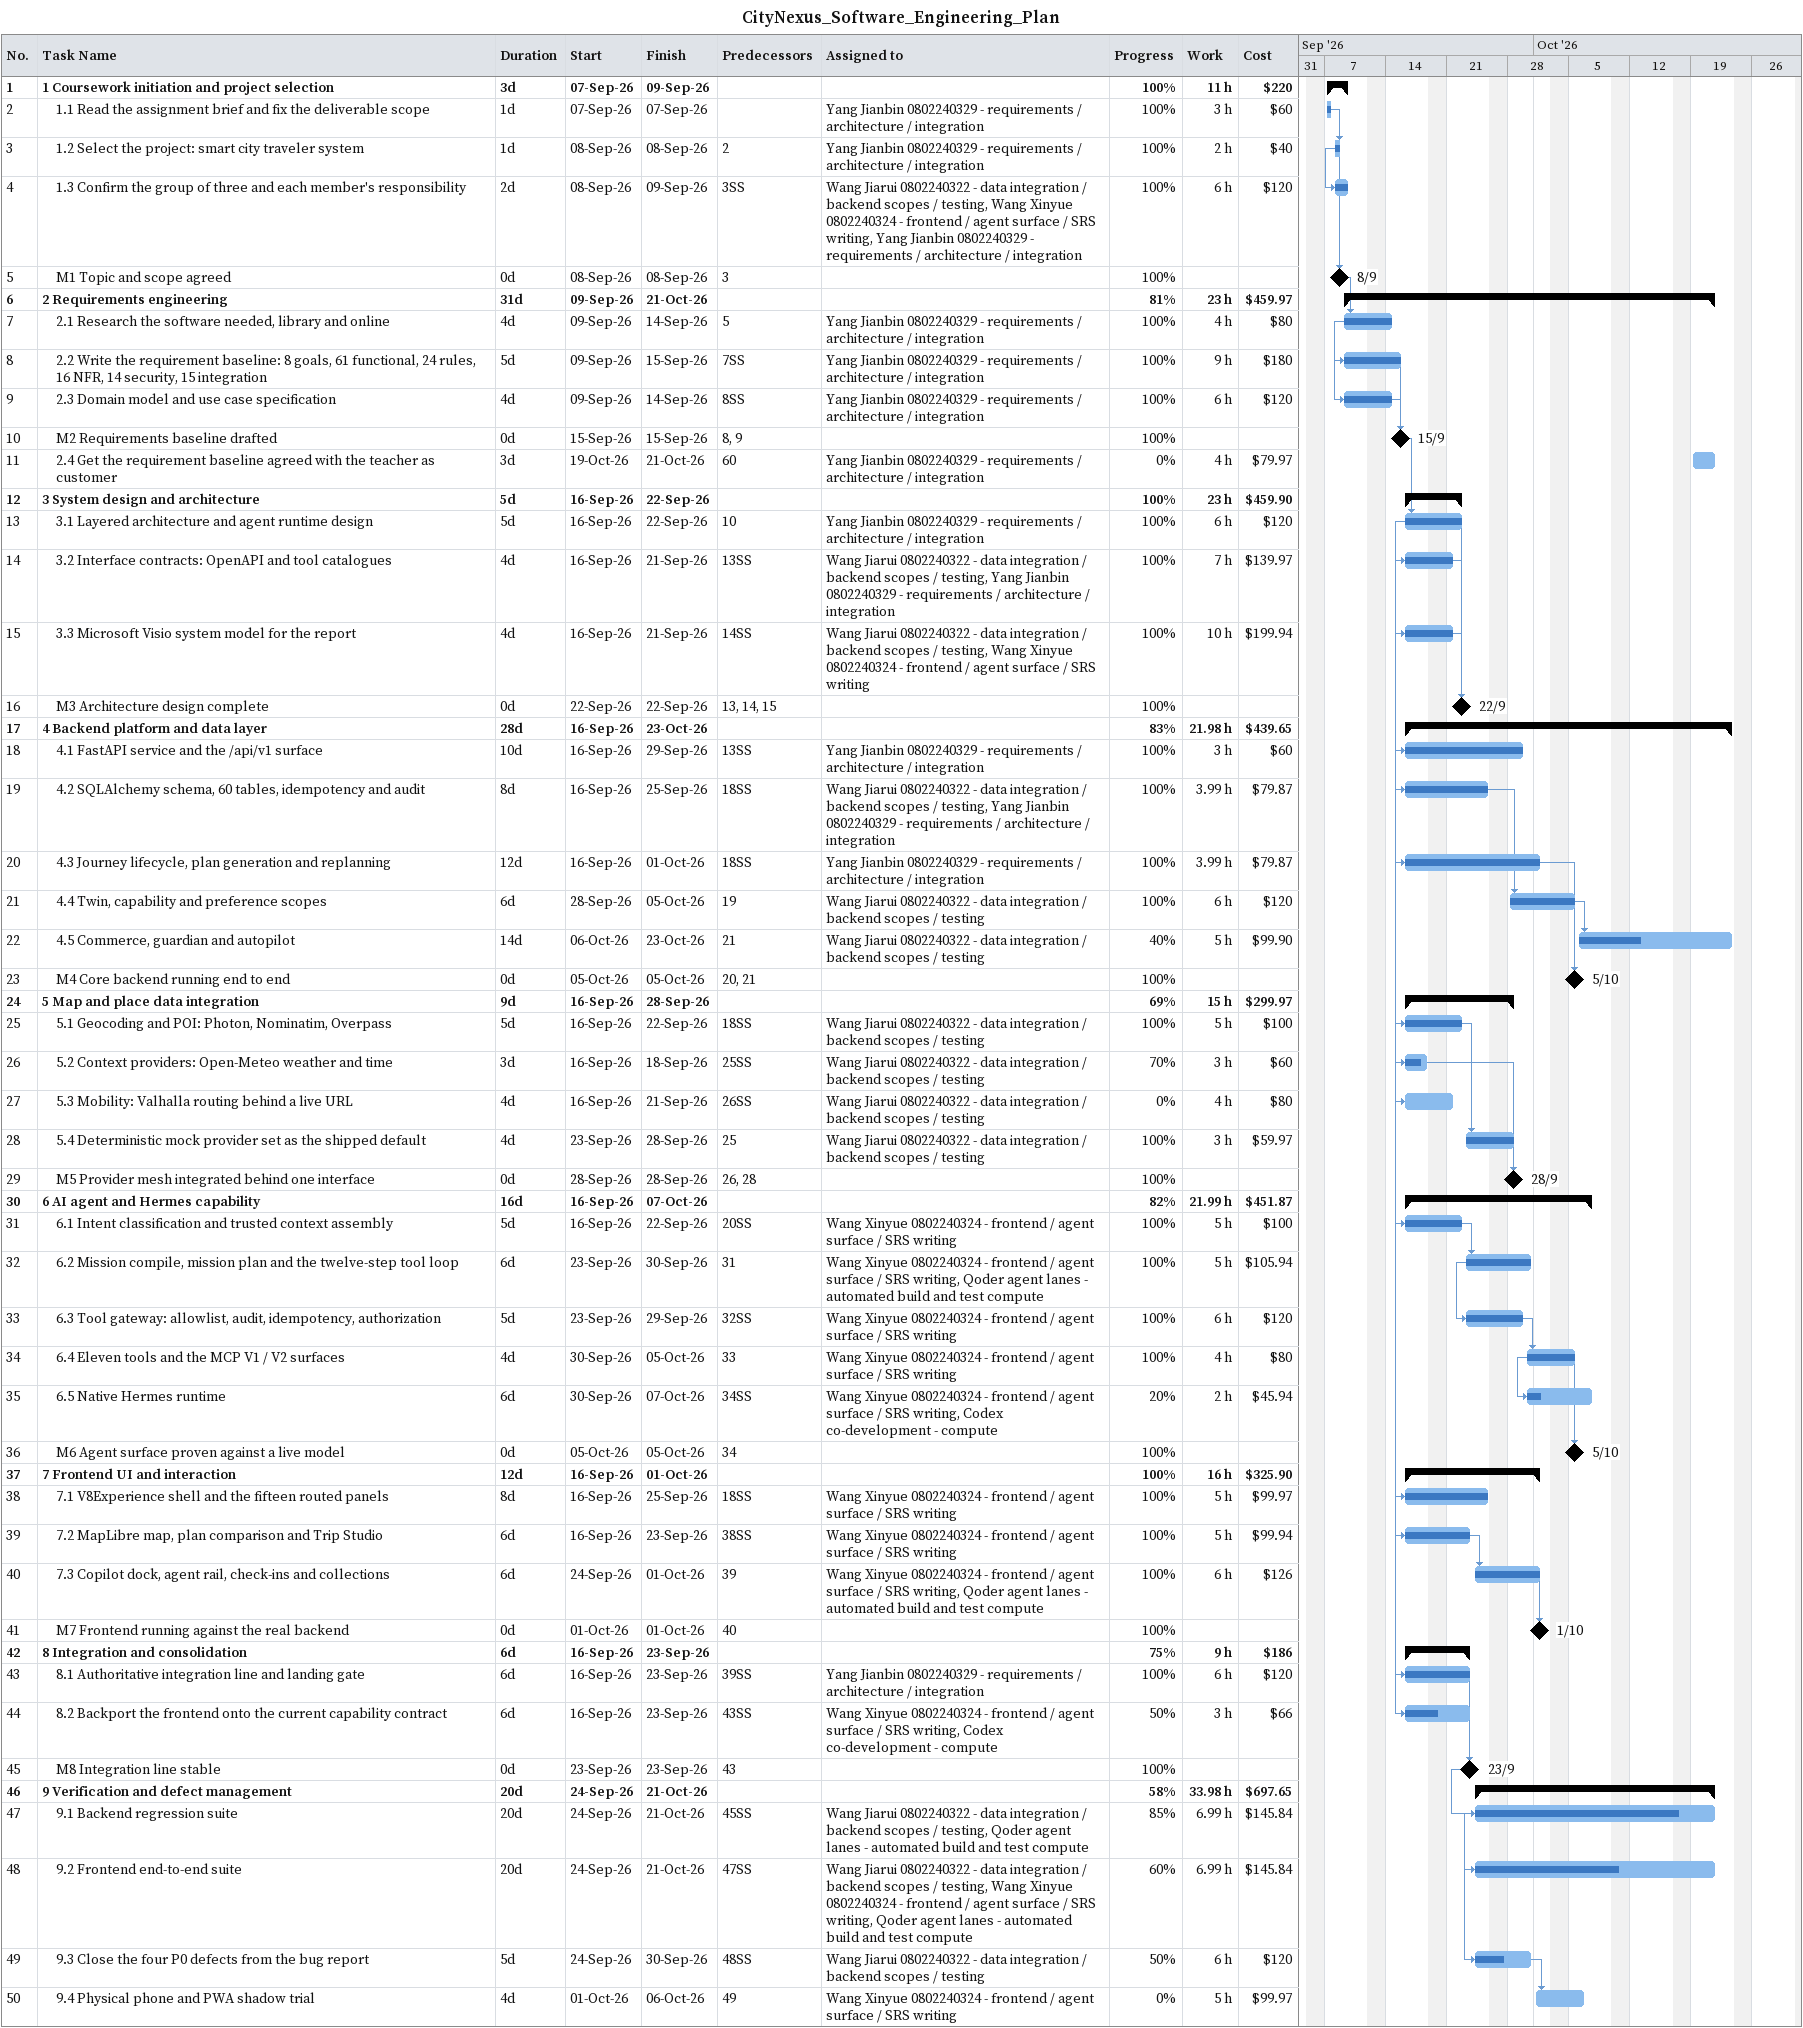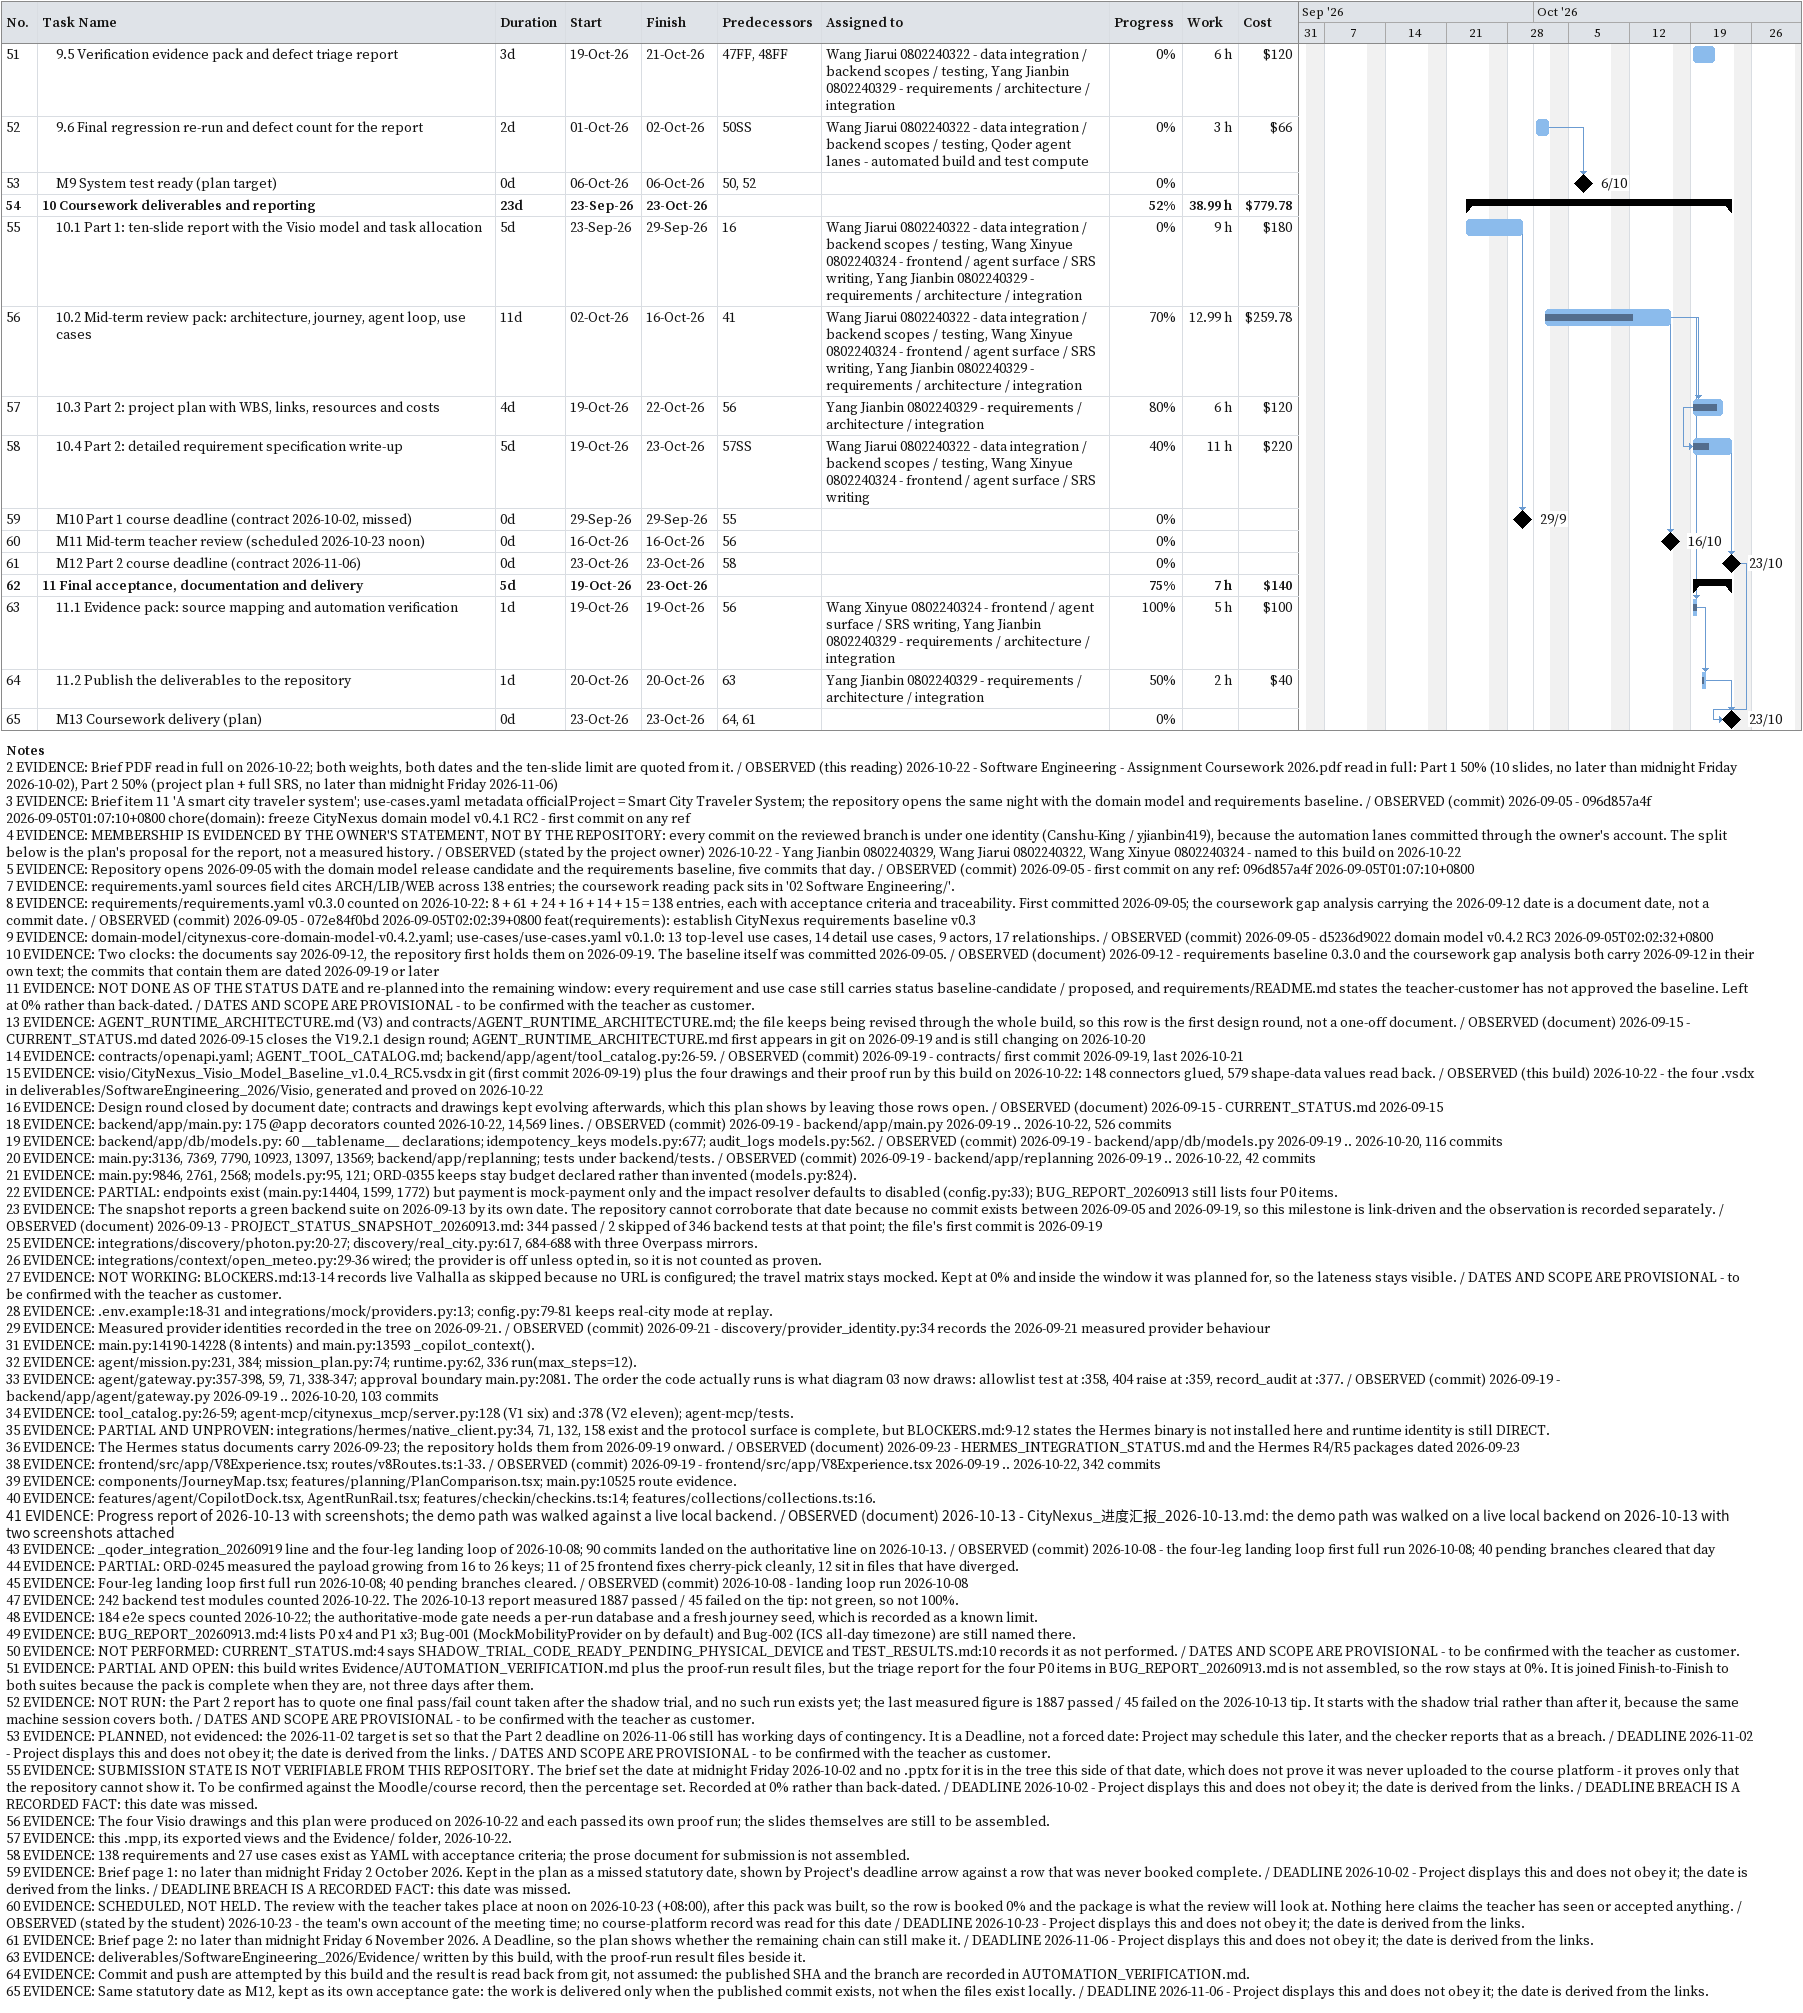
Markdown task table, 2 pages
CityNexus_Software_Engineering_Plan

| ID | Level | Task | Duration | Start | Finish | Predecessors | Resources | % complete | Work (h) | Cost ($) |
|---|---|---|---|---|---|---|---|---|---|---|
| 1 | 1 | **1 Coursework initiation and project selection** | 3d | 2026-09-07 | 2026-09-09 |  |  | 100 | 11 | 220 |
| 2 | 2 | 1.1 Read the assignment brief and fix the deliverable scope | 1d | 2026-09-07 | 2026-09-07 |  | Yang Jianbin 0802240329 - requirements / architecture / integration | 100 | 3 | 60 |
| 3 | 2 | 1.2 Select the project: smart city traveler system | 1d | 2026-09-08 | 2026-09-08 | 2 | Yang Jianbin 0802240329 - requirements / architecture / integration | 100 | 2 | 40 |
| 4 | 2 | 1.3 Confirm the group of three and each member's responsibility | 2d | 2026-09-08 | 2026-09-09 | 3SS | Wang Jiarui 0802240322 - data integration / backend scopes / testing, Wang Xinyue 0802240324 - frontend / agent surface / SRS writing, Yang Jianbin 0802240329 - requirements / architecture / integration | 100 | 6 | 120 |
| 5 | 2 | M1 Topic and scope agreed | 0d | 2026-09-08 | 2026-09-08 | 3 |  | 100 |  |  |
| 6 | 1 | **2 Requirements engineering** | 31d | 2026-09-09 | 2026-10-21 |  |  | 81 | 23 | 459.97 |
| 7 | 2 | 2.1 Research the software needed, library and online | 4d | 2026-09-09 | 2026-09-14 | 5 | Yang Jianbin 0802240329 - requirements / architecture / integration | 100 | 4 | 80 |
| 8 | 2 | 2.2 Write the requirement baseline: 8 goals, 61 functional, 24 rules, 16 NFR, 14 security, 15 integration | 5d | 2026-09-09 | 2026-09-15 | 7SS | Yang Jianbin 0802240329 - requirements / architecture / integration | 100 | 9 | 180 |
| 9 | 2 | 2.3 Domain model and use case specification | 4d | 2026-09-09 | 2026-09-14 | 8SS | Yang Jianbin 0802240329 - requirements / architecture / integration | 100 | 6 | 120 |
| 10 | 2 | M2 Requirements baseline drafted | 0d | 2026-09-15 | 2026-09-15 | 8, 9 |  | 100 |  |  |
| 11 | 2 | 2.4 Get the requirement baseline agreed with the teacher as customer | 3d | 2026-10-19 | 2026-10-21 | 60 | Yang Jianbin 0802240329 - requirements / architecture / integration | 0 | 4 | 79.97 |
| 12 | 1 | **3 System design and architecture** | 5d | 2026-09-16 | 2026-09-22 |  |  | 100 | 23 | 459.90 |
| 13 | 2 | 3.1 Layered architecture and agent runtime design | 5d | 2026-09-16 | 2026-09-22 | 10 | Yang Jianbin 0802240329 - requirements / architecture / integration | 100 | 6 | 120 |
| 14 | 2 | 3.2 Interface contracts: OpenAPI and tool catalogues | 4d | 2026-09-16 | 2026-09-21 | 13SS | Wang Jiarui 0802240322 - data integration / backend scopes / testing, Yang Jianbin 0802240329 - requirements / architecture / integration | 100 | 7 | 139.97 |
| 15 | 2 | 3.3 Microsoft Visio system model for the report | 4d | 2026-09-16 | 2026-09-21 | 14SS | Wang Jiarui 0802240322 - data integration / backend scopes / testing, Wang Xinyue 0802240324 - frontend / agent surface / SRS writing | 100 | 10 | 199.94 |
| 16 | 2 | M3 Architecture design complete | 0d | 2026-09-22 | 2026-09-22 | 13, 14, 15 |  | 100 |  |  |
| 17 | 1 | **4 Backend platform and data layer** | 28d | 2026-09-16 | 2026-10-23 |  |  | 83 | 21.98 | 439.65 |
| 18 | 2 | 4.1 FastAPI service and the /api/v1 surface | 10d | 2026-09-16 | 2026-09-29 | 13SS | Yang Jianbin 0802240329 - requirements / architecture / integration | 100 | 3 | 60 |
| 19 | 2 | 4.2 SQLAlchemy schema, 60 tables, idempotency and audit | 8d | 2026-09-16 | 2026-09-25 | 18SS | Wang Jiarui 0802240322 - data integration / backend scopes / testing, Yang Jianbin 0802240329 - requirements / architecture / integration | 100 | 3.99 | 79.87 |
| 20 | 2 | 4.3 Journey lifecycle, plan generation and replanning | 12d | 2026-09-16 | 2026-10-01 | 18SS | Yang Jianbin 0802240329 - requirements / architecture / integration | 100 | 3.99 | 79.87 |
| 21 | 2 | 4.4 Twin, capability and preference scopes | 6d | 2026-09-28 | 2026-10-05 | 19 | Wang Jiarui 0802240322 - data integration / backend scopes / testing | 100 | 6 | 120 |
| 22 | 2 | 4.5 Commerce, guardian and autopilot | 14d | 2026-10-06 | 2026-10-23 | 21 | Wang Jiarui 0802240322 - data integration / backend scopes / testing | 40 | 5 | 99.90 |
| 23 | 2 | M4 Core backend running end to end | 0d | 2026-10-05 | 2026-10-05 | 20, 21 |  | 100 |  |  |
| 24 | 1 | **5 Map and place data integration** | 9d | 2026-09-16 | 2026-09-28 |  |  | 69 | 15 | 299.97 |
| 25 | 2 | 5.1 Geocoding and POI: Photon, Nominatim, Overpass | 5d | 2026-09-16 | 2026-09-22 | 18SS | Wang Jiarui 0802240322 - data integration / backend scopes / testing | 100 | 5 | 100 |
| 26 | 2 | 5.2 Context providers: Open-Meteo weather and time | 3d | 2026-09-16 | 2026-09-18 | 25SS | Wang Jiarui 0802240322 - data integration / backend scopes / testing | 70 | 3 | 60 |
| 27 | 2 | 5.3 Mobility: Valhalla routing behind a live URL | 4d | 2026-09-16 | 2026-09-21 | 26SS | Wang Jiarui 0802240322 - data integration / backend scopes / testing | 0 | 4 | 80 |
| 28 | 2 | 5.4 Deterministic mock provider set as the shipped default | 4d | 2026-09-23 | 2026-09-28 | 25 | Wang Jiarui 0802240322 - data integration / backend scopes / testing | 100 | 3 | 59.97 |
| 29 | 2 | M5 Provider mesh integrated behind one interface | 0d | 2026-09-28 | 2026-09-28 | 26, 28 |  | 100 |  |  |
| 30 | 1 | **6 AI agent and Hermes capability** | 16d | 2026-09-16 | 2026-10-07 |  |  | 82 | 21.99 | 451.87 |
| 31 | 2 | 6.1 Intent classification and trusted context assembly | 5d | 2026-09-16 | 2026-09-22 | 20SS | Wang Xinyue 0802240324 - frontend / agent surface / SRS writing | 100 | 5 | 100 |
| 32 | 2 | 6.2 Mission compile, mission plan and the twelve-step tool loop | 6d | 2026-09-23 | 2026-09-30 | 31 | Wang Xinyue 0802240324 - frontend / agent surface / SRS writing, Qoder agent lanes - automated build and test compute | 100 | 5 | 105.94 |
| 33 | 2 | 6.3 Tool gateway: allowlist, audit, idempotency, authorization | 5d | 2026-09-23 | 2026-09-29 | 32SS | Wang Xinyue 0802240324 - frontend / agent surface / SRS writing | 100 | 6 | 120 |
| 34 | 2 | 6.4 Eleven tools and the MCP V1 / V2 surfaces | 4d | 2026-09-30 | 2026-10-05 | 33 | Wang Xinyue 0802240324 - frontend / agent surface / SRS writing | 100 | 4 | 80 |
| 35 | 2 | 6.5 Native Hermes runtime | 6d | 2026-09-30 | 2026-10-07 | 34SS | Wang Xinyue 0802240324 - frontend / agent surface / SRS writing, Codex co-development - compute | 20 | 2 | 45.94 |
| 36 | 2 | M6 Agent surface proven against a live model | 0d | 2026-10-05 | 2026-10-05 | 34 |  | 100 |  |  |
| 37 | 1 | **7 Frontend UI and interaction** | 12d | 2026-09-16 | 2026-10-01 |  |  | 100 | 16 | 325.90 |
| 38 | 2 | 7.1 V8Experience shell and the fifteen routed panels | 8d | 2026-09-16 | 2026-09-25 | 18SS | Wang Xinyue 0802240324 - frontend / agent surface / SRS writing | 100 | 5 | 99.97 |
| 39 | 2 | 7.2 MapLibre map, plan comparison and Trip Studio | 6d | 2026-09-16 | 2026-09-23 | 38SS | Wang Xinyue 0802240324 - frontend / agent surface / SRS writing | 100 | 5 | 99.94 |
| 40 | 2 | 7.3 Copilot dock, agent rail, check-ins and collections | 6d | 2026-09-24 | 2026-10-01 | 39 | Wang Xinyue 0802240324 - frontend / agent surface / SRS writing, Qoder agent lanes - automated build and test compute | 100 | 6 | 126 |
| 41 | 2 | M7 Frontend running against the real backend | 0d | 2026-10-01 | 2026-10-01 | 40 |  | 100 |  |  |
| 42 | 1 | **8 Integration and consolidation** | 6d | 2026-09-16 | 2026-09-23 |  |  | 75 | 9 | 186 |
| 43 | 2 | 8.1 Authoritative integration line and landing gate | 6d | 2026-09-16 | 2026-09-23 | 39SS | Yang Jianbin 0802240329 - requirements / architecture / integration | 100 | 6 | 120 |
| 44 | 2 | 8.2 Backport the frontend onto the current capability contract | 6d | 2026-09-16 | 2026-09-23 | 43SS | Wang Xinyue 0802240324 - frontend / agent surface / SRS writing, Codex co-development - compute | 50 | 3 | 66 |
| 45 | 2 | M8 Integration line stable | 0d | 2026-09-23 | 2026-09-23 | 43 |  | 100 |  |  |
| 46 | 1 | **9 Verification and defect management** | 20d | 2026-09-24 | 2026-10-21 |  |  | 58 | 33.98 | 697.65 |
| 47 | 2 | 9.1 Backend regression suite | 20d | 2026-09-24 | 2026-10-21 | 45SS | Wang Jiarui 0802240322 - data integration / backend scopes / testing, Qoder agent lanes - automated build and test compute | 85 | 6.99 | 145.84 |
| 48 | 2 | 9.2 Frontend end-to-end suite | 20d | 2026-09-24 | 2026-10-21 | 47SS | Wang Jiarui 0802240322 - data integration / backend scopes / testing, Wang Xinyue 0802240324 - frontend / agent surface / SRS writing, Qoder agent lanes - automated build and test compute | 60 | 6.99 | 145.84 |
| 49 | 2 | 9.3 Close the four P0 defects from the bug report | 5d | 2026-09-24 | 2026-09-30 | 48SS | Wang Jiarui 0802240322 - data integration / backend scopes / testing | 50 | 6 | 120 |
| 50 | 2 | 9.4 Physical phone and PWA shadow trial | 4d | 2026-10-01 | 2026-10-06 | 49 | Wang Xinyue 0802240324 - frontend / agent surface / SRS writing | 0 | 5 | 99.97 |
| 51 | 2 | 9.5 Verification evidence pack and defect triage report | 3d | 2026-10-19 | 2026-10-21 | 47FF, 48FF | Wang Jiarui 0802240322 - data integration / backend scopes / testing, Yang Jianbin 0802240329 - requirements / architecture / integration | 0 | 6 | 120 |
| 52 | 2 | 9.6 Final regression re-run and defect count for the report | 2d | 2026-10-01 | 2026-10-02 | 50SS | Wang Jiarui 0802240322 - data integration / backend scopes / testing, Qoder agent lanes - automated build and test compute | 0 | 3 | 66 |
| 53 | 2 | M9 System test ready (plan target) | 0d | 2026-10-06 | 2026-10-06 | 50, 52 |  | 0 |  |  |
| 54 | 1 | **10 Coursework deliverables and reporting** | 23d | 2026-09-23 | 2026-10-23 |  |  | 52 | 38.99 | 779.78 |
| 55 | 2 | 10.1 Part 1: ten-slide report with the Visio model and task allocation | 5d | 2026-09-23 | 2026-09-29 | 16 | Wang Jiarui 0802240322 - data integration / backend scopes / testing, Wang Xinyue 0802240324 - frontend / agent surface / SRS writing, Yang Jianbin 0802240329 - requirements / architecture / integration | 0 | 9 | 180 |
| 56 | 2 | 10.2 Mid-term review pack: architecture, journey, agent loop, use cases | 11d | 2026-10-02 | 2026-10-16 | 41 | Wang Jiarui 0802240322 - data integration / backend scopes / testing, Wang Xinyue 0802240324 - frontend / agent surface / SRS writing, Yang Jianbin 0802240329 - requirements / architecture / integration | 70 | 12.99 | 259.78 |
| 57 | 2 | 10.3 Part 2: project plan with WBS, links, resources and costs | 4d | 2026-10-19 | 2026-10-22 | 56 | Yang Jianbin 0802240329 - requirements / architecture / integration | 80 | 6 | 120 |
| 58 | 2 | 10.4 Part 2: detailed requirement specification write-up | 5d | 2026-10-19 | 2026-10-23 | 57SS | Wang Jiarui 0802240322 - data integration / backend scopes / testing, Wang Xinyue 0802240324 - frontend / agent surface / SRS writing | 40 | 11 | 220 |
| 59 | 2 | M10 Part 1 course deadline (contract 2026-10-02, missed) | 0d | 2026-09-29 | 2026-09-29 | 55 |  | 0 |  |  |
| 60 | 2 | M11 Mid-term teacher review (scheduled 2026-10-23 noon) | 0d | 2026-10-16 | 2026-10-16 | 56 |  | 0 |  |  |
| 61 | 2 | M12 Part 2 course deadline (contract 2026-11-06) | 0d | 2026-10-23 | 2026-10-23 | 58 |  | 0 |  |  |
| 62 | 1 | **11 Final acceptance, documentation and delivery** | 5d | 2026-10-19 | 2026-10-23 |  |  | 75 | 7 | 140 |
| 63 | 2 | 11.1 Evidence pack: source mapping and automation verification | 1d | 2026-10-19 | 2026-10-19 | 56 | Wang Xinyue 0802240324 - frontend / agent surface / SRS writing, Yang Jianbin 0802240329 - requirements / architecture / integration | 100 | 5 | 100 |
| 64 | 2 | 11.2 Publish the deliverables to the repository | 1d | 2026-10-20 | 2026-10-20 | 63 | Yang Jianbin 0802240329 - requirements / architecture / integration | 50 | 2 | 40 |
| 65 | 2 | M13 Coursework delivery (plan) | 0d | 2026-10-23 | 2026-10-23 | 64, 61 |  | 0 |  |  |

Notes
- 2: EVIDENCE: Brief PDF read in full on 2026-10-22; both weights, both dates and the ten-slide limit are quoted from it. / OBSERVED (this reading) 2026-10-22 - Software Engineering - Assignment Coursework 2026.pdf read in full: Part 1 50% (10 slides, no later than midnight Friday 2026-10-02), Part 2 50% (project plan + full SRS, no later than midnight Friday 2026-11-06)
- 3: EVIDENCE: Brief item 11 'A smart city traveler system'; use-cases.yaml metadata officialProject = Smart City Traveler System; the repository opens the same night with the domain model and requirements baseline. / OBSERVED (commit) 2026-09-05 - 096d857a4f 2026-09-05T01:07:10+0800 chore(domain): freeze CityNexus domain model v0.4.1 RC2 - first commit on any ref
- 4: EVIDENCE: MEMBERSHIP IS EVIDENCED BY THE OWNER'S STATEMENT, NOT BY THE REPOSITORY: every commit on the reviewed branch is under one identity (Canshu-King / yjianbin419), because the automation lanes committed through the owner's account. The split below is the plan's proposal for the report, not a measured history. / OBSERVED (stated by the project owner) 2026-10-22 - Yang Jianbin 0802240329, Wang Jiarui 0802240322, Wang Xinyue 0802240324 - named to this build on 2026-10-22
- 5: EVIDENCE: Repository opens 2026-09-05 with the domain model release candidate and the requirements baseline, five commits that day. / OBSERVED (commit) 2026-09-05 - first commit on any ref: 096d857a4f 2026-09-05T01:07:10+0800
- 7: EVIDENCE: requirements.yaml sources field cites ARCH/LIB/WEB across 138 entries; the coursework reading pack sits in '02 Software Engineering/'.
- 8: EVIDENCE: requirements/requirements.yaml v0.3.0 counted on 2026-10-22: 8 + 61 + 24 + 16 + 14 + 15 = 138 entries, each with acceptance criteria and traceability. First committed 2026-09-05; the coursework gap analysis carrying the 2026-09-12 date is a document date, not a commit date. / OBSERVED (commit) 2026-09-05 - 072e84f0bd 2026-09-05T02:02:39+0800 feat(requirements): establish CityNexus requirements baseline v0.3
- 9: EVIDENCE: domain-model/citynexus-core-domain-model-v0.4.2.yaml; use-cases/use-cases.yaml v0.1.0: 13 top-level use cases, 14 detail use cases, 9 actors, 17 relationships. / OBSERVED (commit) 2026-09-05 - d5236d9022 domain model v0.4.2 RC3 2026-09-05T02:02:32+0800
- 10: EVIDENCE: Two clocks: the documents say 2026-09-12, the repository first holds them on 2026-09-19. The baseline itself was committed 2026-09-05. / OBSERVED (document) 2026-09-12 - requirements baseline 0.3.0 and the coursework gap analysis both carry 2026-09-12 in their own text; the commits that contain them are dated 2026-09-19 or later
- 11: EVIDENCE: NOT DONE AS OF THE STATUS DATE and re-planned into the remaining window: every requirement and use case still carries status baseline-candidate / proposed, and requirements/README.md states the teacher-customer has not approved the baseline. Left at 0% rather than back-dated. / DATES AND SCOPE ARE PROVISIONAL - to be confirmed with the teacher as customer.
- 13: EVIDENCE: AGENT_RUNTIME_ARCHITECTURE.md (V3) and contracts/AGENT_RUNTIME_ARCHITECTURE.md; the file keeps being revised through the whole build, so this row is the first design round, not a one-off document. / OBSERVED (document) 2026-09-15 - CURRENT_STATUS.md dated 2026-09-15 closes the V19.2.1 design round; AGENT_RUNTIME_ARCHITECTURE.md first appears in git on 2026-09-19 and is still changing on 2026-10-20
- 14: EVIDENCE: contracts/openapi.yaml; AGENT_TOOL_CATALOG.md; backend/app/agent/tool_catalog.py:26-59. / OBSERVED (commit) 2026-09-19 - contracts/ first commit 2026-09-19, last 2026-10-21
- 15: EVIDENCE: visio/CityNexus_Visio_Model_Baseline_v1.0.4_RC5.vsdx in git (first commit 2026-09-19) plus the four drawings and their proof run by this build on 2026-10-22: 148 connectors glued, 579 shape-data values read back. / OBSERVED (this build) 2026-10-22 - the four .vsdx in deliverables/SoftwareEngineering_2026/Visio, generated and proved on 2026-10-22
- 16: EVIDENCE: Design round closed by document date; contracts and drawings kept evolving afterwards, which this plan shows by leaving those rows open. / OBSERVED (document) 2026-09-15 - CURRENT_STATUS.md 2026-09-15
- 18: EVIDENCE: backend/app/main.py: 175 @app decorators counted 2026-10-22, 14,569 lines. / OBSERVED (commit) 2026-09-19 - backend/app/main.py 2026-09-19 .. 2026-10-22, 526 commits
- 19: EVIDENCE: backend/app/db/models.py: 60 __tablename__ declarations; idempotency_keys models.py:677; audit_logs models.py:562. / OBSERVED (commit) 2026-09-19 - backend/app/db/models.py 2026-09-19 .. 2026-10-20, 116 commits
- 20: EVIDENCE: main.py:3136, 7369, 7790, 10923, 13097, 13569; backend/app/replanning; tests under backend/tests. / OBSERVED (commit) 2026-09-19 - backend/app/replanning 2026-09-19 .. 2026-10-22, 42 commits
- 21: EVIDENCE: main.py:9846, 2761, 2568; models.py:95, 121; ORD-0355 keeps stay budget declared rather than invented (models.py:824).
- 22: EVIDENCE: PARTIAL: endpoints exist (main.py:14404, 1599, 1772) but payment is mock-payment only and the impact resolver defaults to disabled (config.py:33); BUG_REPORT_20260913 still lists four P0 items.
- 23: EVIDENCE: The snapshot reports a green backend suite on 2026-09-13 by its own date. The repository cannot corroborate that date because no commit exists between 2026-09-05 and 2026-09-19, so this milestone is link-driven and the observation is recorded separately. / OBSERVED (document) 2026-09-13 - PROJECT_STATUS_SNAPSHOT_20260913.md: 344 passed / 2 skipped of 346 backend tests at that point; the file's first commit is 2026-09-19
- 25: EVIDENCE: integrations/discovery/photon.py:20-27; discovery/real_city.py:617, 684-688 with three Overpass mirrors.
- 26: EVIDENCE: integrations/context/open_meteo.py:29-36 wired; the provider is off unless opted in, so it is not counted as proven.
- 27: EVIDENCE: NOT WORKING: BLOCKERS.md:13-14 records live Valhalla as skipped because no URL is configured; the travel matrix stays mocked. Kept at 0% and inside the window it was planned for, so the lateness stays visible. / DATES AND SCOPE ARE PROVISIONAL - to be confirmed with the teacher as customer.
- 28: EVIDENCE: .env.example:18-31 and integrations/mock/providers.py:13; config.py:79-81 keeps real-city mode at replay.
- 29: EVIDENCE: Measured provider identities recorded in the tree on 2026-09-21. / OBSERVED (commit) 2026-09-21 - discovery/provider_identity.py:34 records the 2026-09-21 measured provider behaviour
- 31: EVIDENCE: main.py:14190-14228 (8 intents) and main.py:13593 _copilot_context().
- 32: EVIDENCE: agent/mission.py:231, 384; mission_plan.py:74; runtime.py:62, 336 run(max_steps=12).
- 33: EVIDENCE: agent/gateway.py:357-398, 59, 71, 338-347; approval boundary main.py:2081. The order the code actually runs is what diagram 03 now draws: allowlist test at :358, 404 raise at :359, record_audit at :377. / OBSERVED (commit) 2026-09-19 - backend/app/agent/gateway.py 2026-09-19 .. 2026-10-20, 103 commits
- 34: EVIDENCE: tool_catalog.py:26-59; agent-mcp/citynexus_mcp/server.py:128 (V1 six) and :378 (V2 eleven); agent-mcp/tests.
- 35: EVIDENCE: PARTIAL AND UNPROVEN: integrations/hermes/native_client.py:34, 71, 132, 158 exist and the protocol surface is complete, but BLOCKERS.md:9-12 states the Hermes binary is not installed here and runtime identity is still DIRECT.
- 36: EVIDENCE: The Hermes status documents carry 2026-09-23; the repository holds them from 2026-09-19 onward. / OBSERVED (document) 2026-09-23 - HERMES_INTEGRATION_STATUS.md and the Hermes R4/R5 packages dated 2026-09-23
- 38: EVIDENCE: frontend/src/app/V8Experience.tsx; routes/v8Routes.ts:1-33. / OBSERVED (commit) 2026-09-19 - frontend/src/app/V8Experience.tsx 2026-09-19 .. 2026-10-22, 342 commits
- 39: EVIDENCE: components/JourneyMap.tsx; features/planning/PlanComparison.tsx; main.py:10525 route evidence.
- 40: EVIDENCE: features/agent/CopilotDock.tsx, AgentRunRail.tsx; features/checkin/checkins.ts:14; features/collections/collections.ts:16.
- 41: EVIDENCE: Progress report of 2026-10-13 with screenshots; the demo path was walked against a live local backend. / OBSERVED (document) 2026-10-13 - CityNexus_进度汇报_2026-10-13.md: the demo path was walked on a live local backend on 2026-10-13 with two screenshots attached
- 43: EVIDENCE: _qoder_integration_20260919 line and the four-leg landing loop of 2026-10-08; 90 commits landed on the authoritative line on 2026-10-13. / OBSERVED (commit) 2026-10-08 - the four-leg landing loop first full run 2026-10-08; 40 pending branches cleared that day
- 44: EVIDENCE: PARTIAL: ORD-0245 measured the payload growing from 16 to 26 keys; 11 of 25 frontend fixes cherry-pick cleanly, 12 sit in files that have diverged.
- 45: EVIDENCE: Four-leg landing loop first full run 2026-10-08; 40 pending branches cleared. / OBSERVED (commit) 2026-10-08 - landing loop run 2026-10-08
- 47: EVIDENCE: 242 backend test modules counted 2026-10-22. The 2026-10-13 report measured 1887 passed / 45 failed on the tip: not green, so not 100%.
- 48: EVIDENCE: 184 e2e specs counted 2026-10-22; the authoritative-mode gate needs a per-run database and a fresh journey seed, which is recorded as a known limit.
- 49: EVIDENCE: BUG_REPORT_20260913.md:4 lists P0 x4 and P1 x3; Bug-001 (MockMobilityProvider on by default) and Bug-002 (ICS all-day timezone) are still named there.
- 50: EVIDENCE: NOT PERFORMED: CURRENT_STATUS.md:4 says SHADOW_TRIAL_CODE_READY_PENDING_PHYSICAL_DEVICE and TEST_RESULTS.md:10 records it as not performed. / DATES AND SCOPE ARE PROVISIONAL - to be confirmed with the teacher as customer.
- 51: EVIDENCE: PARTIAL AND OPEN: this build writes Evidence/AUTOMATION_VERIFICATION.md plus the proof-run result files, but the triage report for the four P0 items in BUG_REPORT_20260913.md is not assembled, so the row stays at 0%. It is joined Finish-to-Finish to both suites because the pack is complete when they are, not three days after them.
- 52: EVIDENCE: NOT RUN: the Part 2 report has to quote one final pass/fail count taken after the shadow trial, and no such run exists yet; the last measured figure is 1887 passed / 45 failed on the 2026-10-13 tip. It starts with the shadow trial rather than after it, because the same machine session covers both. / DATES AND SCOPE ARE PROVISIONAL - to be confirmed with the teacher as customer.
- 53: EVIDENCE: PLANNED, not evidenced: the 2026-11-02 target is set so that the Part 2 deadline on 2026-11-06 still has working days of contingency. It is a Deadline, not a forced date: Project may schedule this later, and the checker reports that as a breach. / DEADLINE 2026-11-02 - Project displays this and does not obey it; the date is derived from the links. / DATES AND SCOPE ARE PROVISIONAL - to be confirmed with the teacher as customer.
- 55: EVIDENCE: SUBMISSION STATE IS NOT VERIFIABLE FROM THIS REPOSITORY. The brief set the date at midnight Friday 2026-10-02 and no .pptx for it is in the tree this side of that date, which does not prove it was never uploaded to the course platform - it proves only that the repository cannot show it. To be confirmed against the Moodle/course record, then the percentage set. Recorded at 0% rather than back-dated. / DEADLINE 2026-10-02 - Project displays this and does not obey it; the date is derived from the links. / DEADLINE BREACH IS A RECORDED FACT: this date was missed.
- 56: EVIDENCE: The four Visio drawings and this plan were produced on 2026-10-22 and each passed its own proof run; the slides themselves are still to be assembled.
- 57: EVIDENCE: this .mpp, its exported views and the Evidence/ folder, 2026-10-22.
- 58: EVIDENCE: 138 requirements and 27 use cases exist as YAML with acceptance criteria; the prose document for submission is not assembled.
- 59: EVIDENCE: Brief page 1: no later than midnight Friday 2 October 2026. Kept in the plan as a missed statutory date, shown by Project's deadline arrow against a row that was never booked complete. / DEADLINE 2026-10-02 - Project displays this and does not obey it; the date is derived from the links. / DEADLINE BREACH IS A RECORDED FACT: this date was missed.
- 60: EVIDENCE: SCHEDULED, NOT HELD. The review with the teacher takes place at noon on 2026-10-23 (+08:00), after this pack was built, so the row is booked 0% and the package is what the review will look at. Nothing here claims the teacher has seen or accepted anything. / OBSERVED (stated by the student) 2026-10-23 - the team's own account of the meeting time; no course-platform record was read for this date / DEADLINE 2026-10-23 - Project displays this and does not obey it; the date is derived from the links.
- 61: EVIDENCE: Brief page 2: no later than midnight Friday 6 November 2026. A Deadline, so the plan shows whether the remaining chain can still make it. / DEADLINE 2026-11-06 - Project displays this and does not obey it; the date is derived from the links.
- 63: EVIDENCE: deliverables/SoftwareEngineering_2026/Evidence/ written by this build, with the proof-run result files beside it.
- 64: EVIDENCE: Commit and push are attempted by this build and the result is read back from git, not assumed: the published SHA and the branch are recorded in AUTOMATION_VERIFICATION.md.
- 65: EVIDENCE: Same statutory date as M12, kept as its own acceptance gate: the work is delivered only when the published commit exists, not when the files exist locally. / DEADLINE 2026-11-06 - Project displays this and does not obey it; the date is derived from the links.
